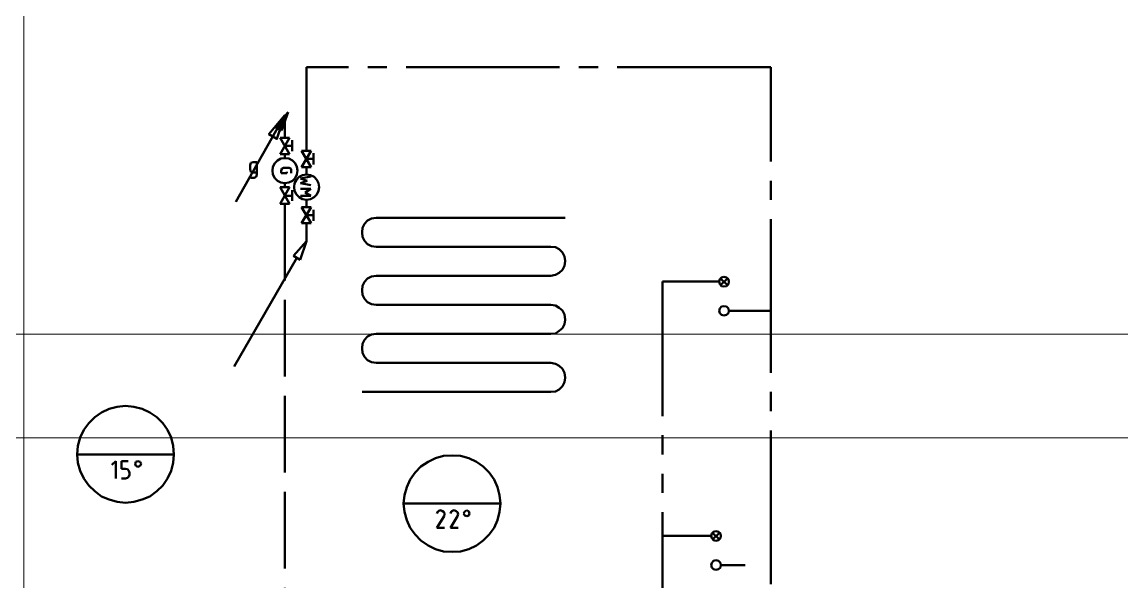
# Model space of a CAD drawing. Header units: metres. Extents: x -4.5 to 35.1, y -3.6 to 25.4.
# Drawn here: x 13.59 to 19.32, y 12.1 to 15.01 of the extents above; entities that cross this region are included whole.
import ezdxf

# ---------------------------------------------------------------- set-up
doc = ezdxf.new("R2010")
doc.units = ezdxf.units.M
for name, pattern in [('GETRENNT2_S6', [1.2, 0.7, -0.1, 0.1, -0.1, 0.1, -0.1]), ('STRICHLINIE2_S3', [0.5, 0.4, -0.1]), ('STRICHPUNKT2_S5', [1.1, 0.8, -0.1, 0.1, -0.1])]:
    doc.linetypes.add(name, pattern=pattern)
doc.layers.add('New_A Stramien', color=7, linetype='Continuous', lineweight=13)
doc.layers.add('Standard', color=7, linetype='Continuous', lineweight=25)

msp = doc.modelspace()

# ---------------------------------------------------------------- linework, layer by layer
at = {"layer": 'New_A Stramien', "color": 252, "linetype": 'Continuous', "lineweight": 13}
for p, q in [((13.6, -1.8), (13.6, 23.46)), ((13.6, -1.8), (13.6, 23.46)), ((-2.8287, 12.85), (25.9613, 12.85)), ((-2.8287, 12.85), (25.9613, 12.85))]:
    msp.add_line(p, q, dxfattribs=at)
at = {"layer": 'Standard', "color": 5, "linetype": 'STRICHPUNKT2_S5', "lineweight": 50}
for p, q in [((17.4903, 14.7788), (15.0714, 14.7788)), ((15.0714, 14.7788), (15.0714, 14.3434)), ((17.4903, 7.6881), (17.4903, 14.7788)), ((17.2212, 13.5106), (17.2254, 13.5231)), ((17.2254, 13.5231), (17.2337, 13.5335)), ((17.2337, 13.5335), (17.2462, 13.5356)), ((17.2462, 13.5356), (17.2587, 13.5335)), ((17.2587, 13.5335), (17.2692, 13.5231)), ((17.2692, 13.5231), (17.2712, 13.5106)), ((17.2254, 13.4981), (17.2212, 13.5106)), ((17.2337, 13.4897), (17.2254, 13.4981)), ((17.2462, 13.4856), (17.2337, 13.4897)), ((17.2587, 13.4897), (17.2462, 13.4856)), ((17.2692, 13.4981), (17.2587, 13.4897)), ((17.2712, 13.5106), (17.2692, 13.4981)), ((17.2712, 13.5106), (17.4903, 13.5106)), ((17.1837, 12.1993), (17.1921, 12.2097)), ((17.1921, 12.2097), (17.2046, 12.2118)), ((17.2046, 12.2118), (17.2171, 12.2097)), ((17.2171, 12.2097), (17.2275, 12.1993)), ((17.1796, 12.1868), (17.1837, 12.1993)), ((17.1837, 12.1743), (17.1796, 12.1868)), ((17.1921, 12.166), (17.1837, 12.1743)), ((17.2046, 12.1618), (17.1921, 12.166)), ((17.2171, 12.166), (17.2046, 12.1618)), ((17.2275, 12.1743), (17.2171, 12.166)), ((17.2275, 12.1993), (17.2296, 12.1868)), ((17.2296, 12.1868), (17.2275, 12.1743)), ((17.2296, 12.1868), (17.3566, 12.1868))]:
    msp.add_line(p, q, dxfattribs=at)
at = {"layer": 'Standard', "color": 30, "linetype": 'Continuous', "lineweight": 50}
for p, q in [((14.9589, 14.5288), (14.703, 14.0788)), ((14.9755, 14.5455), (14.9089, 14.4684)), ((14.9422, 14.4497), (14.9755, 14.5455)), ((14.9589, 14.4121), (14.9589, 14.5288)), ((14.9089, 14.4684), (14.9422, 14.4497)), ((14.9339, 14.3267), (14.9839, 14.4121)), ((14.9839, 14.3267), (14.9339, 14.4121)), ((14.9339, 14.4121), (14.9839, 14.4121)), ((14.9964, 14.3996), (14.9964, 14.3413)), ((14.9339, 14.3267), (14.9839, 14.3267)), ((14.9589, 14.3705), (14.9964, 14.3705)), ((14.9589, 14.3059), (14.9589, 14.3267)), ((14.9589, 14.3059), (14.9589, 14.3267)), ((14.7818, 14.2809), (14.7776, 14.2684)), ((14.7776, 14.2684), (14.7776, 14.2476)), ((14.7943, 14.2851), (14.7818, 14.2809)), ((14.813, 14.2851), (14.7943, 14.2851)), ((14.813, 14.2205), (14.813, 14.2851)), ((14.9068, 14.2788), (14.8964, 14.2601)), ((14.9214, 14.2934), (14.9068, 14.2788)), ((14.938, 14.3038), (14.9214, 14.2934)), ((14.9589, 14.3059), (14.938, 14.3038)), ((14.9797, 14.3038), (14.9589, 14.3059)), ((14.9985, 14.2934), (14.9797, 14.3038)), ((15.013, 14.2788), (14.9985, 14.2934)), ((15.0214, 14.2601), (15.013, 14.2788)), ((14.7776, 14.2476), (14.7818, 14.2351)), ((14.7818, 14.2351), (14.7943, 14.2309)), ((14.7943, 14.2309), (14.813, 14.2309)), ((14.8089, 14.208), (14.813, 14.2205)), ((14.8964, 14.2601), (14.8943, 14.2413)), ((14.8943, 14.2413), (14.8964, 14.2205)), ((14.8964, 14.2205), (14.9068, 14.2017)), ((14.9443, 14.2517), (14.9401, 14.2434)), ((14.9401, 14.2434), (14.9401, 14.2267)), ((14.9401, 14.2267), (14.9693, 14.2267)), ((14.9526, 14.2559), (14.9443, 14.2517)), ((14.9818, 14.2559), (14.9526, 14.2559)), ((14.9693, 14.2267), (14.9693, 14.2351)), ((14.9901, 14.2517), (14.9818, 14.2559)), ((14.9922, 14.2434), (14.9901, 14.2517)), ((14.9922, 14.2267), (14.9922, 14.2434)), ((15.013, 14.2017), (15.0214, 14.2205)), ((15.0255, 14.2413), (15.0214, 14.2601)), ((15.0214, 14.2205), (15.0255, 14.2413)), ((14.7818, 14.2038), (14.7985, 14.2038)), ((14.7985, 14.2038), (14.8089, 14.208)), ((14.9068, 14.2017), (14.9214, 14.1871)), ((14.9214, 14.1871), (14.938, 14.1788)), ((14.9339, 14.1538), (14.9839, 14.0684)), ((14.9839, 14.1538), (14.9339, 14.0684)), ((14.9339, 14.1538), (14.9839, 14.1538)), ((14.938, 14.1788), (14.9589, 14.1746)), ((14.9589, 14.1746), (14.9797, 14.1788)), ((14.9589, 14.1538), (14.9589, 14.1746)), ((14.9589, 14.1746), (14.9589, 14.1538)), ((14.9797, 14.1788), (14.9985, 14.1871)), ((14.9985, 14.1871), (15.013, 14.2017)), ((14.9589, 14.11), (14.9964, 14.11)), ((14.9964, 14.083), (14.9964, 14.1392)), ((14.9339, 14.0684), (14.9839, 14.0684))]:
    msp.add_line(p, q, dxfattribs=at)
at = {"layer": 'Standard', "color": 5, "linetype": 'Continuous', "lineweight": 50}
for p, q in [((15.0464, 14.258), (15.0964, 14.3434)), ((15.0964, 14.258), (15.0464, 14.3434)), ((15.0464, 14.3434), (15.0964, 14.3434)), ((15.1089, 14.3309), (15.1089, 14.2726)), ((15.0714, 14.3017), (15.1089, 14.3017)), ((15.0506, 14.2163), (15.0339, 14.208)), ((15.0943, 14.2101), (15.0401, 14.1996)), ((15.0464, 14.258), (15.0964, 14.258)), ((15.0714, 14.2205), (15.0506, 14.2163)), ((15.0714, 14.258), (15.0714, 14.2205)), ((15.0922, 14.2163), (15.0714, 14.2205)), ((15.111, 14.208), (15.0922, 14.2163)), ((15.0089, 14.1746), (15.0068, 14.1538)), ((15.0068, 14.1538), (15.0089, 14.1351)), ((15.0193, 14.1934), (15.0089, 14.1746)), ((15.0339, 14.208), (15.0193, 14.1934)), ((15.0401, 14.1996), (15.0756, 14.1871)), ((15.0756, 14.1871), (15.0401, 14.1746)), ((15.0401, 14.1746), (15.0943, 14.1642)), ((15.1256, 14.1934), (15.111, 14.208)), ((15.1339, 14.1746), (15.1256, 14.1934)), ((15.1381, 14.1538), (15.1339, 14.1746)), ((15.1339, 14.1351), (15.1381, 14.1538)), ((15.0089, 14.1351), (15.0193, 14.1163)), ((15.0193, 14.1163), (15.0339, 14.1017)), ((15.0339, 14.1017), (15.0506, 14.0913)), ((15.0401, 14.1455), (15.0943, 14.1455)), ((15.0943, 14.11), (15.0401, 14.11)), ((15.0943, 14.1455), (15.0651, 14.1267)), ((15.0651, 14.1267), (15.0943, 14.11)), ((15.0922, 14.0913), (15.111, 14.1017)), ((15.111, 14.1017), (15.1256, 14.1163)), ((15.1256, 14.1163), (15.1339, 14.1351)), ((15.0464, 14.0496), (15.0964, 13.9663)), ((15.0964, 14.0496), (15.0464, 13.9663)), ((15.0464, 14.0496), (15.0964, 14.0496)), ((15.0506, 14.0913), (15.0714, 14.0892)), ((15.0714, 14.0892), (15.0922, 14.0913)), ((15.0714, 14.0496), (15.0714, 14.0892)), ((15.0714, 14.0079), (15.1089, 14.0079)), ((15.1089, 13.9788), (15.1089, 14.0371)), ((15.0464, 13.9663), (15.0964, 13.9663)), ((15.0714, 13.8704), (15.0714, 13.9663)), ((15.0714, 13.8725), (15.0047, 13.7975)), ((15.038, 13.7767), (15.0714, 13.8725)), ((14.6943, 13.2204), (15.0214, 13.7871)), ((15.0047, 13.7975), (15.038, 13.7767))]:
    msp.add_line(p, q, dxfattribs=at)
at = {"layer": 'Standard', "color": 30, "linetype": 'STRICHLINIE2_S3', "lineweight": 50}
msp.add_line((14.9589, 14.0684), (14.9589, 8.9034), dxfattribs=at)
at = {"layer": 'Standard', "color": 52, "linetype": 'Continuous', "lineweight": 50}
for p, q in [((15.3902, 13.9809), (15.3735, 13.9642)), ((15.411, 13.9913), (15.3902, 13.9809)), ((15.4339, 13.9954), (15.411, 13.9913)), ((16.4194, 13.9954), (15.4339, 13.9954)), ((15.3631, 13.9434), (15.361, 13.9204)), ((15.3735, 13.9642), (15.3631, 13.9434)), ((15.361, 13.9204), (15.361, 13.9184)), ((15.361, 13.9184), (15.3631, 13.8954)), ((15.3631, 13.8954), (15.3735, 13.8746)), ((15.3735, 13.8746), (15.3902, 13.858)), ((15.3902, 13.858), (15.411, 13.8475)), ((15.411, 13.8475), (15.4339, 13.8434)), ((15.4339, 13.8434), (16.3444, 13.8434)), ((16.3444, 13.8434), (16.3694, 13.8413)), ((16.3694, 13.8413), (16.3882, 13.8309)), ((16.3882, 13.8309), (16.4048, 13.8142)), ((16.4048, 13.8142), (16.4152, 13.7934)), ((16.4152, 13.7934), (16.4194, 13.7704)), ((16.4194, 13.7684), (16.4152, 13.7454)), ((16.4194, 13.7704), (16.4194, 13.7684)), ((16.3694, 13.6975), (16.3444, 13.6933)), ((16.3882, 13.7079), (16.3694, 13.6975)), ((16.4048, 13.7246), (16.3882, 13.7079)), ((16.4152, 13.7454), (16.4048, 13.7246)), ((15.3631, 13.6413), (15.361, 13.6183)), ((15.3735, 13.6621), (15.3631, 13.6413)), ((15.3902, 13.6788), (15.3735, 13.6621)), ((15.411, 13.6892), (15.3902, 13.6788)), ((15.4339, 13.6933), (15.411, 13.6892)), ((16.3444, 13.6933), (15.4339, 13.6933)), ((15.361, 13.6183), (15.361, 13.6163)), ((15.361, 13.6163), (15.3631, 13.5933)), ((15.3631, 13.5933), (15.3735, 13.5725)), ((15.3735, 13.5725), (15.3902, 13.5558)), ((15.3902, 13.5558), (15.411, 13.5454)), ((15.411, 13.5454), (15.4339, 13.5413)), ((15.4339, 13.5413), (16.3444, 13.5413)), ((16.3444, 13.5413), (16.3694, 13.5392)), ((16.3694, 13.5392), (16.3882, 13.5267)), ((16.3882, 13.5267), (16.4048, 13.5121)), ((16.4048, 13.5121), (16.4152, 13.4912)), ((16.4152, 13.4912), (16.4194, 13.4663)), ((16.4194, 13.4663), (16.4194, 13.4642)), ((16.4048, 13.4204), (16.3882, 13.4058)), ((16.4152, 13.4413), (16.4048, 13.4204)), ((16.4194, 13.4642), (16.4152, 13.4413)), ((15.3735, 13.36), (15.3631, 13.3391)), ((15.3902, 13.3767), (15.3735, 13.36)), ((15.411, 13.3871), (15.3902, 13.3767)), ((15.4339, 13.3912), (15.411, 13.3871)), ((16.3444, 13.3912), (15.4339, 13.3912)), ((16.3694, 13.3933), (16.3444, 13.3912)), ((16.3882, 13.4058), (16.3694, 13.3933)), ((15.3631, 13.3391), (15.361, 13.3162)), ((15.361, 13.3162), (15.361, 13.3141)), ((15.361, 13.3141), (15.3631, 13.2912)), ((15.3631, 13.2912), (15.3735, 13.2704)), ((15.3735, 13.2704), (15.3902, 13.2537)), ((15.3902, 13.2537), (15.411, 13.2433)), ((15.411, 13.2433), (15.4339, 13.2392)), ((15.4339, 13.2392), (16.3444, 13.2392)), ((16.3444, 13.2392), (16.3694, 13.235)), ((16.3694, 13.235), (16.3882, 13.2246)), ((16.3882, 13.2246), (16.4048, 13.2079)), ((16.4048, 13.2079), (16.4152, 13.1871)), ((16.4152, 13.1871), (16.4194, 13.1642)), ((16.4152, 13.1392), (16.4048, 13.1183)), ((16.4194, 13.1621), (16.4152, 13.1392)), ((16.4194, 13.1642), (16.4194, 13.1621)), ((16.3444, 13.0891), (15.361, 13.0891)), ((16.3694, 13.0912), (16.3444, 13.0891)), ((16.3882, 13.1016), (16.3694, 13.0912)), ((16.4048, 13.1183), (16.3882, 13.1016)), ((14.0851, 13.0113), (14.0434, 13.0009)), ((14.1289, 13.0154), (14.0851, 13.0113)), ((14.1726, 13.0113), (14.1289, 13.0154)), ((14.2164, 13.0009), (14.1726, 13.0113)), ((13.9684, 12.9571), (13.9372, 12.9258)), ((14.0038, 12.9821), (13.9684, 12.9571)), ((14.0434, 13.0009), (14.0038, 12.9821)), ((14.2559, 12.9821), (14.2164, 13.0009)), ((14.2914, 12.9571), (14.2559, 12.9821)), ((14.3226, 12.9258), (14.2914, 12.9571)), ((13.9372, 12.9258), (13.9122, 12.8904)), ((14.3476, 12.8904), (14.3226, 12.9258)), ((13.8934, 12.8508), (13.8809, 12.8071)), ((13.9122, 12.8904), (13.8934, 12.8508)), ((14.3664, 12.8508), (14.3476, 12.8904)), ((14.3768, 12.8071), (14.3664, 12.8508)), ((13.8809, 12.8071), (13.8767, 12.7633)), ((14.381, 12.7633), (14.3768, 12.8071)), ((13.8767, 12.7633), (14.381, 12.7633)), ((13.8767, 12.7633), (13.8809, 12.7196)), ((13.8809, 12.7196), (13.8934, 12.6779)), ((14.0789, 12.7279), (14.058, 12.7092)), ((14.0789, 12.6383), (14.0789, 12.7279)), ((14.108, 12.6883), (14.108, 12.7279)), ((14.108, 12.7279), (14.1434, 12.7279)), ((14.183, 12.7237), (14.1789, 12.7133)), ((14.1934, 12.7279), (14.183, 12.7237)), ((14.2059, 12.7237), (14.1934, 12.7279)), ((14.2101, 12.7133), (14.2059, 12.7237)), ((14.3664, 12.6779), (14.3768, 12.7196)), ((14.3768, 12.7196), (14.381, 12.7633)), ((15.7048, 12.7245), (15.6672, 12.6995)), ((15.7444, 12.7433), (15.7048, 12.7245)), ((15.786, 12.7558), (15.7444, 12.7433)), ((15.8298, 12.7579), (15.786, 12.7558)), ((15.8735, 12.7558), (15.8298, 12.7579)), ((15.9173, 12.7433), (15.8735, 12.7558)), ((15.9568, 12.7245), (15.9173, 12.7433)), ((15.9923, 12.6995), (15.9568, 12.7245)), ((13.8934, 12.6779), (13.9122, 12.6383)), ((14.1289, 12.6883), (14.108, 12.6883)), ((14.1393, 12.6863), (14.1289, 12.6883)), ((14.1455, 12.6779), (14.1393, 12.6863)), ((14.1497, 12.6675), (14.1455, 12.6779)), ((14.1497, 12.6571), (14.1497, 12.6675)), ((14.1789, 12.7133), (14.183, 12.7029)), ((14.183, 12.7029), (14.1934, 12.6987)), ((14.1934, 12.6987), (14.2059, 12.7029)), ((14.2059, 12.7029), (14.2101, 12.7133)), ((14.3476, 12.6383), (14.3664, 12.6779)), ((15.6381, 12.6683), (15.611, 12.6329)), ((15.6672, 12.6995), (15.6381, 12.6683)), ((16.0235, 12.6683), (15.9923, 12.6995)), ((16.0486, 12.6329), (16.0235, 12.6683)), ((13.9122, 12.6383), (13.9372, 12.6008)), ((14.108, 12.6383), (14.1289, 12.6383)), ((14.1289, 12.6383), (14.1393, 12.6404)), ((14.1393, 12.6404), (14.1455, 12.6487)), ((14.1455, 12.6487), (14.1497, 12.6571)), ((14.3226, 12.6008), (14.3476, 12.6383)), ((15.611, 12.6329), (15.5943, 12.5933)), ((16.0673, 12.5933), (16.0486, 12.6329)), ((13.9372, 12.6008), (13.9684, 12.5716)), ((13.9684, 12.5716), (14.0038, 12.5446)), ((14.2559, 12.5446), (14.2914, 12.5716)), ((14.2914, 12.5716), (14.3226, 12.6008)), ((15.5818, 12.5516), (15.5777, 12.5079)), ((15.5943, 12.5933), (15.5818, 12.5516)), ((16.0777, 12.5516), (16.0673, 12.5933)), ((16.0819, 12.5079), (16.0777, 12.5516)), ((14.0038, 12.5446), (14.0434, 12.5279)), ((14.0434, 12.5279), (14.0851, 12.5154)), ((14.0851, 12.5154), (14.1289, 12.5112)), ((14.1289, 12.5112), (14.1726, 12.5154)), ((14.1726, 12.5154), (14.2164, 12.5279)), ((14.2164, 12.5279), (14.2559, 12.5446)), ((15.5777, 12.5079), (16.0819, 12.5079)), ((15.5777, 12.5079), (15.5818, 12.4641)), ((16.0777, 12.4641), (16.0819, 12.5079)), ((15.5818, 12.4641), (15.5943, 12.4203)), ((15.7569, 12.4683), (15.7506, 12.4558)), ((15.7881, 12.4412), (15.7506, 12.3807)), ((15.7694, 12.4724), (15.7569, 12.4683)), ((15.7798, 12.4683), (15.7694, 12.4724)), ((15.7881, 12.462), (15.7798, 12.4683)), ((15.7902, 12.4516), (15.7881, 12.462)), ((15.7881, 12.4412), (15.7902, 12.4516)), ((15.8277, 12.4683), (15.8214, 12.4558)), ((15.8589, 12.4412), (15.8214, 12.3807)), ((15.8402, 12.4724), (15.8277, 12.4683)), ((15.8506, 12.4683), (15.8402, 12.4724)), ((15.8589, 12.462), (15.8506, 12.4683)), ((15.861, 12.4516), (15.8589, 12.462)), ((15.8589, 12.4412), (15.861, 12.4516)), ((15.8964, 12.4662), (15.8902, 12.4558)), ((15.8902, 12.4558), (15.8964, 12.4454)), ((15.9068, 12.4724), (15.8964, 12.4662)), ((15.8964, 12.4454), (15.9068, 12.4412)), ((15.9173, 12.4662), (15.9068, 12.4724)), ((15.9068, 12.4412), (15.9173, 12.4454)), ((15.9214, 12.4558), (15.9173, 12.4662)), ((15.9173, 12.4454), (15.9214, 12.4558)), ((16.0673, 12.4203), (16.0777, 12.4641)), ((15.5943, 12.4203), (15.611, 12.3807)), ((15.611, 12.3807), (15.6381, 12.3453)), ((15.7506, 12.3807), (15.7902, 12.3807)), ((15.8214, 12.3807), (15.861, 12.3807)), ((16.0235, 12.3453), (16.0486, 12.3807)), ((16.0486, 12.3807), (16.0673, 12.4203)), ((15.6381, 12.3453), (15.6672, 12.3141)), ((15.9923, 12.3141), (16.0235, 12.3453)), ((15.6672, 12.3141), (15.7048, 12.2891)), ((15.7048, 12.2891), (15.7444, 12.2703)), ((15.7444, 12.2703), (15.786, 12.2578)), ((15.8735, 12.2578), (15.9173, 12.2703)), ((15.9173, 12.2703), (15.9568, 12.2891)), ((15.9568, 12.2891), (15.9923, 12.3141)), ((15.786, 12.2578), (15.8298, 12.2557)), ((15.8298, 12.2557), (15.8735, 12.2578))]:
    msp.add_line(p, q, dxfattribs=at)
at = {"layer": 'Standard', "color": 1, "linetype": 'GETRENNT2_S6', "lineweight": 50}
for p, q in [((16.9257, 13.6627), (17.2212, 13.6627)), ((16.9257, 13.6627), (16.9257, 7.8402)), ((17.2212, 13.6627), (17.2254, 13.6752)), ((17.2254, 13.6502), (17.2212, 13.6627)), ((17.2254, 13.6752), (17.2337, 13.6835)), ((17.2337, 13.6397), (17.2254, 13.6502)), ((17.2275, 13.6794), (17.265, 13.6439)), ((17.2275, 13.6439), (17.265, 13.6794)), ((17.2337, 13.6835), (17.2462, 13.6877)), ((17.2462, 13.6377), (17.2337, 13.6397)), ((17.2462, 13.6877), (17.2587, 13.6835)), ((17.2587, 13.6397), (17.2462, 13.6377)), ((17.2587, 13.6835), (17.2692, 13.6752)), ((17.2692, 13.6502), (17.2587, 13.6397)), ((17.2692, 13.6752), (17.2712, 13.6627)), ((17.2712, 13.6627), (17.2692, 13.6502)), ((16.9257, 12.3389), (17.1796, 12.3389)), ((17.1796, 12.3389), (17.1837, 12.3514)), ((17.1837, 12.3264), (17.1796, 12.3389)), ((17.1837, 12.3514), (17.1921, 12.3598)), ((17.1921, 12.316), (17.1837, 12.3264)), ((17.1858, 12.3556), (17.2233, 12.3201)), ((17.1858, 12.3201), (17.2233, 12.3556)), ((17.1921, 12.3598), (17.2046, 12.3639)), ((17.2046, 12.3639), (17.2171, 12.3598)), ((17.2171, 12.3598), (17.2275, 12.3514)), ((17.2275, 12.3264), (17.2171, 12.316)), ((17.2275, 12.3514), (17.2296, 12.3389)), ((17.2296, 12.3389), (17.2275, 12.3264)), ((17.2046, 12.3139), (17.1921, 12.316)), ((17.2171, 12.316), (17.2046, 12.3139))]:
    msp.add_line(p, q, dxfattribs=at)
at = {"layer": 'Standard', "color": 252, "linetype": 'Continuous', "lineweight": 13}
msp.add_line((-4.1221, 13.3895), (26.8317, 13.3895), dxfattribs=at)
msp.add_line((-4.1221, 13.3895), (26.8317, 13.3895), dxfattribs=at)
at = {"layer": 'Standard', "color": 7, "linetype": 'Continuous', "lineweight": 50}
msp.add_lwpolyline([(14.9589, 14.5288), (14.9172, 14.4059), (14.8755, 14.4309), (14.9589, 14.5288)], close=True, dxfattribs=at)

doc.saveas('drawing.dxf')
